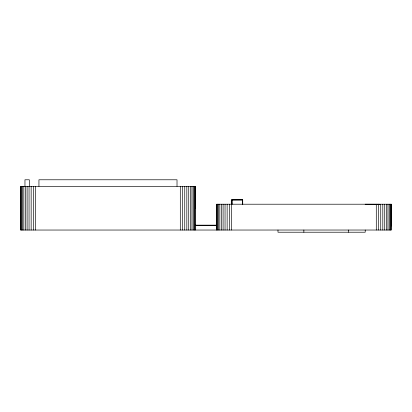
<?xml version="1.0" encoding="UTF-8"?>
<svg xmlns="http://www.w3.org/2000/svg" width="412" height="412" viewBox="0 0 412 412"><rect width="100%" height="100%" fill="white"/><g stroke="black" fill="none" stroke-linecap="round" stroke-linejoin="round"><path stroke-width="0.62" d="M242.714 204.239L242.668 199.846L231.863 199.851L231.858 204.27L231.848 199.897L242.668 199.846L242.714 204.27L242.72 199.846L231.776 199.846L231.858 204.27L231.776 199.846M365.14 204.218L379.658 204.259M195.247 225.158L216.594 225.158M195.262 225.307L216.594 225.307M195.319 230.04L195.319 186.337M391.4 225.93L391.4 204.213L216.594 204.213L216.594 230.03M391.292 204.213L391.312 230.03L20.6 230.04L20.6 186.337L195.406 186.337L195.406 208.05M390.911 204.213L390.911 230.03M390.21 204.213L390.21 230.03M389.222 204.213L389.222 230.03M387.96 204.213L387.96 230.03M386.451 204.213L386.451 230.03M384.726 204.213L384.726 230.03M382.805 204.213L382.805 230.03M380.734 204.213L380.734 230.03M378.551 204.213L378.551 230.03M376.29 204.213L376.29 230.03M365.217 230.03L365.217 232.219L277.987 232.219L277.987 230.03M348.506 230.03L348.506 232.219M303.865 230.03L303.865 232.219M231.657 204.213L231.657 230.03M229.366 204.213L229.366 230.03M227.146 204.213L227.146 230.03M225.045 204.213L225.045 230.03M223.098 204.213L223.098 230.03M221.347 204.213L221.347 230.03M219.828 204.213L219.828 230.03M218.571 204.213L218.571 230.03M217.598 204.213L217.598 230.03M216.939 204.213L216.939 230.03M194.922 186.337L194.922 230.04M194.222 186.337L194.222 230.04M193.233 186.337L193.233 230.04M191.971 186.337L191.971 230.04M190.462 186.337L190.462 230.04M188.732 186.337L188.732 230.04M186.816 186.337L186.816 230.04M184.746 186.337L184.746 230.04M182.557 186.337L182.557 230.04M180.302 186.337L180.302 230.04M177.016 186.337L177.016 179.781L38.944 179.781L38.944 186.337M35.669 186.337L35.669 230.04M33.377 186.337L33.377 230.04M31.158 186.337L31.158 230.04M29.314 186.337L29.314 179.781L24.962 179.781L24.962 186.337M29.051 186.337L29.051 230.04M27.104 186.337L27.104 230.04M25.353 186.337L25.353 230.04M23.834 186.337L23.834 230.04M22.578 186.337L22.578 230.04M21.609 186.337L21.609 230.04M20.945 186.337L20.945 230.04"/></g></svg>
